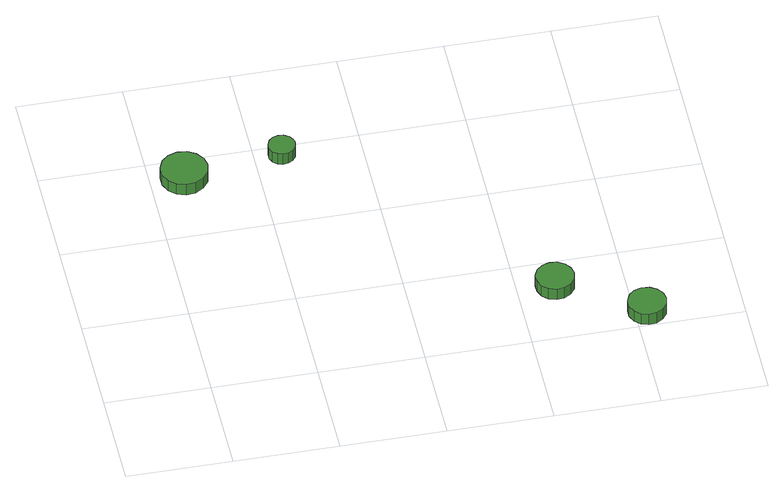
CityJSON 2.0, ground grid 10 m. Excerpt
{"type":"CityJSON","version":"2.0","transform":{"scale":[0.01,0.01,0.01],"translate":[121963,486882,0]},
"CityObjects":{
"tree1":{"type":"SolitaryVegetationObject","attributes":{"function":"something"},"geometry":[{"type":"MultiSurface","lod":"1","boundaries":[[[0,1,2,3,4,5,6,7,8,9,10,11,12,13,14]],[[15,16,17,18,19,20,21,22,23,24,25,26,27,28,29]],[[0,29,28,1]],[[1,28,27,2]],[[2,27,26,3]],[[3,26,25,4]],[[4,25,24,5]],[[5,24,23,6]],[[6,23,22,7]],[[7,22,21,8]],[[8,21,20,9]],[[9,20,19,10]],[[10,19,18,11]],[[11,18,17,12]],[[12,17,16,13]],[[13,16,15,14]],[[14,15,29,0]]]}]},
"tree2":{"type":"SolitaryVegetationObject","attributes":{"function":"something"},"geometry":[{"type":"MultiSurface","lod":"1","boundaries":[[[30,31,32,33,34,35,36,37,38,39,40,41,42,43,44]],[[45,46,47,48,49,50,51,52,53,54,55,56,57,58,59]],[[30,59,58,31]],[[31,58,57,32]],[[32,57,56,33]],[[33,56,55,34]],[[34,55,54,35]],[[35,54,53,36]],[[36,53,52,37]],[[37,52,51,38]],[[38,51,50,39]],[[39,50,49,40]],[[40,49,48,41]],[[41,48,47,42]],[[42,47,46,43]],[[43,46,45,44]],[[44,45,59,30]]]}]},
"tree3":{"type":"SolitaryVegetationObject","attributes":{"function":"something"},"geometry":[{"type":"MultiSurface","lod":"1","boundaries":[[[60,61,62,63,64,65,66,67,68,69,70,71,72,73,74]],[[75,76,77,78,79,80,81,82,83,84,85,86,87,88,89]],[[60,89,88,61]],[[61,88,87,62]],[[62,87,86,63]],[[63,86,85,64]],[[64,85,84,65]],[[65,84,83,66]],[[66,83,82,67]],[[67,82,81,68]],[[68,81,80,69]],[[69,80,79,70]],[[70,79,78,71]],[[71,78,77,72]],[[72,77,76,73]],[[73,76,75,74]],[[74,75,89,60]]]}]},
"tree4":{"type":"SolitaryVegetationObject","attributes":{"function":"something"},"geometry":[{"type":"MultiSurface","lod":"1","boundaries":[[[90,91,92,93,94,95,96,97,98,99,100,101,102,103,104]],[[105,106,107,108,109,110,111,112,113,114,115,116,117,118,119]],[[90,119,118,91]],[[91,118,117,92]],[[92,117,116,93]],[[93,116,115,94]],[[94,115,114,95]],[[95,114,113,96]],[[96,113,112,97]],[[97,112,111,98]],[[98,111,110,99]],[[99,110,109,100]],[[100,109,108,101]],[[101,108,107,102]],[[102,107,106,103]],[[103,106,105,104]],[[104,105,119,90]]]}]}
},
"vertices":[
[535,2751,234],[516,2841,234],[462,2915,234],[382,2962,234],[291,2971,234],[203,2943,234],[135,2881,234],[97,2797,234],[97,2705,234],[135,2621,234],[203,2559,234],[291,2531,234],[382,2540,234],[462,2586,234],[516,2661,234],[516,2661,105],[462,2586,105],[382,2540,105],[291,2531,105],[203,2559,105],[135,2621,105],[97,2705,105],[97,2797,105],[135,2881,105],[203,2943,105],[291,2971,105],[382,2962,105],[462,2915,105],[516,2841,105],[535,2751,105],
[1382,2889,220],[1371,2941,220],[1340,2984,220],[1294,3011,220],[1241,3016,220],[1191,3000,220],[1152,2964,220],[1130,2916,220],[1130,2863,220],[1152,2814,220],[1191,2779,220],[1241,2762,220],[1294,2768,220],[1340,2794,220],[1371,2837,220],[1371,2837,91],[1340,2794,91],[1294,2768,91],[1241,2762,91],[1191,2779,91],[1152,2814,91],[1130,2863,91],[1130,2916,91],[1152,2964,91],[1191,3000,91],[1241,3016,91],[1294,3011,91],[1340,2984,91],[1371,2941,91],[1382,2889,91],
[3533,683,221],[3517,757,221],[3473,818,221],[3407,856,221],[3332,864,221],[3261,840,221],[3205,790,221],[3174,721,221],[3174,646,221],[3205,577,221],[3261,526,221],[3332,503,221],[3407,511,221],[3473,548,221],[3517,609,221],[3517,609,92],[3473,548,92],[3407,511,92],[3332,503,92],[3261,526,92],[3205,577,92],[3174,646,92],[3174,721,92],[3205,790,92],[3261,840,92],[3332,864,92],[3407,856,92],[3473,818,92],[3517,757,92],[3533,683,92],
[4292,189,219],[4277,262,219],[4232,323,219],[4167,361,219],[4092,369,219],[4020,346,219],[3964,295,219],[3934,226,219],[3934,151,219],[3964,82,219],[4020,32,219],[4092,8,219],[4167,16,219],[4232,54,219],[4277,115,219],[4277,115,90],[4232,54,90],[4167,16,90],[4092,8,90],[4020,32,90],[3964,82,90],[3934,151,90],[3934,226,90],[3964,295,90],[4020,346,90],[4092,369,90],[4167,361,90],[4232,323,90],[4277,262,90],[4292,189,90]
]}
